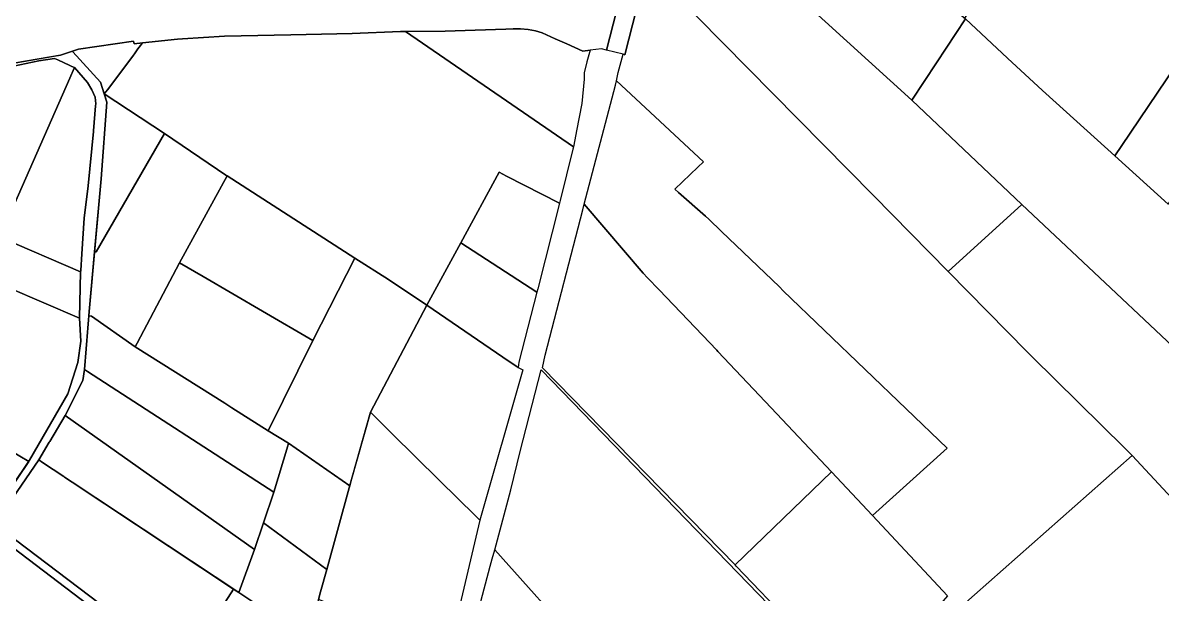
# Model space of a CAD drawing. Header units: metres. Extents: x 3 to 1005126, y 39 to 4383651.
# Drawn here: x 490744.4 to 491200.4, y 4371966.9 to 4372195.6 of the extents above; entities that cross this region are included whole.
import ezdxf

# ---------------------------------------------------------------- set-up
doc = ezdxf.new("R2010")
doc.units = ezdxf.units.M
doc.header["$MEASUREMENT"] = 0
doc.layers.add('TM_Llucmajor', color=7, linetype='Continuous')

msp = doc.modelspace()

# ---------------------------------------------------------------- linework, layer by layer
at = {"layer": 'TM_Llucmajor', "linetype": 'Continuous', "flags": 128}
for points in [[(491013.41, 4372292.38), (491077.87, 4372234.8), (491121.67, 4372197.22), (491110.01, 4372179.6), (491100.11, 4372164.65), (491003.3, 4372252.62), (491009.53, 4372277.15), (491013.41, 4372292.38)], [(491003.3, 4372252.62), (491100.11, 4372164.65), (491144.22, 4372122.9), (491114.75, 4372096.1), (491084.87, 4372126.44), (490994.4, 4372218.29), (490999.37, 4372237.14), (491003.3, 4372252.62)], [(491179.2, 4372210.02), (491179.63, 4372209.74), (491185.94, 4372220.91), (491186.06, 4372221.12), (491186.35, 4372220.92), (491188.07, 4372219.7), (491207.74, 4372205.79), (491218.85, 4372197.93), (491209.42, 4372183.91), (491205.5, 4372178.07), (491184.27, 4372146.5), (491181.44, 4372142.3), (491174.51, 4372148.58), (491152.49, 4372168.53), (491138.42, 4372181.47), (491121.67, 4372197.22), (491121.42, 4372197.44), (491143.2, 4372230.93), (491144.2, 4372232.47), (491144.38, 4372232.35), (491144.88, 4372232.03), (491146.05, 4372231.28), (491179.2, 4372210.02)], [(491213.95, 4372057.19), (491197.68, 4372072.52), (491177.53, 4372091.51), (491144.22, 4372122.9), (491100.11, 4372164.65), (491110.01, 4372179.6), (491121.67, 4372197.22), (491138.42, 4372181.47), (491152.49, 4372168.53), (491174.51, 4372148.58), (491181.44, 4372142.3), (491202.77, 4372122.96), (491227.33, 4372156.37), (491243.82, 4372178.82), (491250.59, 4372173.16), (491276.57, 4372151.4), (491232.44, 4372095.71), (491242.4, 4372087.41), (491302.24, 4372027.05), (491294.71, 4372023.24), (491291.48, 4372021.62), (491285.73, 4372016.44), (491227.65, 4372071.7), (491213.95, 4372057.19)], [(491202.77, 4372122.96), (491181.44, 4372142.3), (491184.27, 4372146.5), (491205.5, 4372178.07), (491209.42, 4372183.91), (491218.85, 4372197.93), (491240.54, 4372182.66), (491243.82, 4372178.82), (491227.33, 4372156.37), (491202.77, 4372122.96)], [(490897.52, 4372192.16), (490964.73, 4372145.97), (490964.5, 4372145.03), (490959.5, 4372124.52), (490959.2, 4372123.35), (490937.98, 4372134.21), (490934.99, 4372135.74), (490919.65, 4372107.52), (490906.07, 4372082.54), (490890.79, 4372092.85), (490877.32, 4372101.36), (490826.13, 4372134.27), (490825.57, 4372134.63), (490801.08, 4372151.23), (490776.94, 4372167.1), (490778.3, 4372168.82), (490788.37, 4372182.23), (490789.35, 4372183.59), (490790.46, 4372185.12), (490791.52, 4372186.47), (490792.34, 4372187.51), (490806.25, 4372188.98), (490808.24, 4372189.11), (490825.16, 4372190.18), (490831.81, 4372190.33), (490851.61, 4372190.77), (490876.17, 4372191.26), (490895.51, 4372192.15), (490897.52, 4372192.16)], [(490925.36, 4372192.6), (490937.63, 4372193.04), (490940.62, 4372193.21), (490943.62, 4372193.14), (490946.6, 4372192.85), (490949.56, 4372192.32), (490952.2, 4372191.63), (490957.4, 4372189.2), (490962.07, 4372187.2), (490968.51, 4372184.24), (490971.44, 4372184.63), (490970.17, 4372179.91), (490969.02, 4372175.62), (490969.02, 4372172.98), (490968.06, 4372163.27), (490965.97, 4372152.3), (490964.88, 4372146.57), (490964.73, 4372145.97), (490897.52, 4372192.16), (490913.47, 4372192.18), (490925.36, 4372192.6)], [(490792.34, 4372187.51), (490791.52, 4372186.47), (490790.46, 4372185.12), (490789.35, 4372183.59), (490788.37, 4372182.23), (490778.3, 4372168.82), (490776.94, 4372167.1), (490775.5, 4372171.87), (490764.46, 4372183.93), (490764.23, 4372184.23), (490766.71, 4372185.03), (490788.73, 4372188.28), (490788.83, 4372187.75), (490788.94, 4372187.16), (490792.34, 4372187.51)], [(490757.03, 4372181.24), (490758.45, 4372180.73), (490763.24, 4372178.53), (490763.77, 4372178.28), (490764.7, 4372177.86), (490765.09, 4372177.68), (490764.98, 4372177.44), (490763.24, 4372173.47), (490735.29, 4372110.09), (490735.16, 4372109.79), (490714.57, 4372118.86), (490714.71, 4372119.18), (490740.7, 4372178.22), (490750.73, 4372180.39), (490757.03, 4372181.24)], [(490735.29, 4372110.09), (490763.24, 4372173.47), (490764.98, 4372177.44), (490765.09, 4372177.68), (490770.25, 4372171.7), (490772.06, 4372168.79), (490773.4, 4372165.77), (490773.59, 4372163.15), (490773.53, 4372162.33), (490772.69, 4372152.34), (490772.69, 4372152.07), (490770.54, 4372130.31), (490768.97, 4372117.43), (490768.04, 4372103.13), (490767.57, 4372096.43), (490767.54, 4372096.28), (490767.53, 4372095.86), (490735.16, 4372109.79), (490735.29, 4372110.09)], [(490992.63, 4372095.34), (490969.1, 4372122.93), (490981.52, 4372170.58), (490981.92, 4372172.41), (491016.78, 4372139.9), (491014.58, 4372137.8), (491005.36, 4372128.99), (491006.85, 4372127.68), (491017.61, 4372118.23), (491018.92, 4372116.97), (491024.05, 4372112.04), (491047.2, 4372089.84), (491048.72, 4372088.37), (491114.26, 4372025.31), (491084.47, 4371998.33), (491067.98, 4372015.91), (491043.93, 4372041.41), (491022.56, 4372064.07), (491022.11, 4372064.55), (490999.02, 4372088.66), (490994.36, 4372093.53), (490992.63, 4372095.34)], [(490801.08, 4372151.23), (490773.77, 4372103.95), (490773.11, 4372103.95), (490775.8, 4372133.09), (490777.95, 4372163.76), (490776.94, 4372167.1), (490801.08, 4372151.23)], [(490826.13, 4372134.27), (490807.07, 4372099.49), (490790.12, 4372067.33), (490789.37, 4372065.9), (490771.81, 4372078.23), (490770.77, 4372078.24), (490770.91, 4372080.05), (490773.11, 4372103.95), (490773.77, 4372103.95), (490801.08, 4372151.23), (490825.57, 4372134.63), (490826.13, 4372134.27)], [(490767.53, 4372095.86), (490767.04, 4372077.4), (490738.48, 4372089.65), (490679.38, 4372115), (490656.44, 4372125.26), (490663.39, 4372141.83), (490714.57, 4372118.86), (490735.16, 4372109.79), (490767.53, 4372095.86)], [(490950.15, 4372087.82), (490919.65, 4372107.52), (490934.99, 4372135.74), (490937.98, 4372134.21), (490959.2, 4372123.35), (490950.47, 4372089.08), (490950.15, 4372087.82)], [(490877.32, 4372101.36), (490860.43, 4372068.39), (490840.29, 4372080.12), (490816.52, 4372093.98), (490807.07, 4372099.49), (490826.13, 4372134.27), (490877.32, 4372101.36)], [(491029.43, 4371978.57), (490952.3, 4372057.46), (490953.45, 4372062.61), (490968.53, 4372120.76), (490969.1, 4372122.93), (490992.63, 4372095.34), (490994.36, 4372093.53), (490999.02, 4372088.66), (491022.11, 4372064.55), (491022.56, 4372064.07), (491043.93, 4372041.41), (491067.98, 4372015.91), (491029.43, 4371978.57)], [(491146.39, 4372063.89), (491114.75, 4372096.1), (491144.22, 4372122.9), (491177.53, 4372091.51), (491197.68, 4372072.52), (491269.8, 4372004.56), (491268.19, 4372003.37), (491258.65, 4371995.93), (491246.92, 4371986.4), (491233.72, 4371975.68), (491209.51, 4371999.6), (491188.33, 4372022.45), (491185.46, 4372025.29), (491148.38, 4372061.89), (491147.57, 4372062.69), (491146.39, 4372063.89)], [(490767.56, 4372068.15), (490766.38, 4372059.6), (490762.35, 4372047.14), (490747.09, 4372020.47), (490746.76, 4372019.98), (490653.03, 4372075.55), (490653.46, 4372076.39), (490675.05, 4372116.94), (490679.38, 4372115), (490738.48, 4372089.65), (490767.04, 4372077.4), (490767.56, 4372068.15)], [(490936.51, 4372061.74), (490906.07, 4372082.54), (490919.65, 4372107.52), (490950.15, 4372087.82), (490942.95, 4372059.7), (490942.64, 4372057.56), (490936.51, 4372061.74)], [(490828.03, 4372041.47), (490825.19, 4372043.4), (490789.37, 4372065.9), (490790.12, 4372067.33), (490807.07, 4372099.49), (490816.52, 4372093.98), (490840.29, 4372080.12), (490860.43, 4372068.39), (490842.63, 4372032.32), (490828.03, 4372041.47)], [(490890.79, 4372092.85), (490906.07, 4372082.54), (490883.5, 4372039.69), (490875.69, 4372012.02), (490875.2, 4372010.28), (490850.72, 4372027.35), (490842.63, 4372032.32), (490860.43, 4372068.39), (490877.32, 4372101.36), (490890.79, 4372092.85)], [(490886.04, 4372037.19), (490883.5, 4372039.69), (490906.07, 4372082.54), (490936.51, 4372061.74), (490942.64, 4372057.56), (490944.45, 4372056.69), (490927.32, 4371996.5), (490925.59, 4371998.21), (490911.2, 4372012.39), (490892.04, 4372031.26), (490886.04, 4372037.19)], [(490714.08, 4371994.4), (490645.69, 4372041.72), (490644.77, 4372042.36), (490633.39, 4372050.42), (490651.42, 4372076.5), (490651.66, 4372076.36), (490653.03, 4372075.55), (490746.76, 4372019.98), (490725.21, 4371988.11), (490724.65, 4371987.08), (490721.72, 4371989.11), (490714.08, 4371994.4)], [(490771.81, 4372078.23), (490789.37, 4372065.9), (490825.19, 4372043.4), (490828.03, 4372041.47), (490842.63, 4372032.32), (490850.72, 4372027.35), (490850.38, 4372026.2), (490844.89, 4372007.68), (490770.23, 4372056.03), (490769.09, 4372056.77), (490770.77, 4372078.24), (490771.81, 4372078.23)], [(490768.42, 4372052.47), (490769.09, 4372056.77), (490770.23, 4372056.03), (490844.89, 4372007.68), (490840.73, 4371995.4), (490837.13, 4371984.74), (490761.31, 4372038.46), (490768.42, 4372052.47)], [(490968.06, 4371945.64), (490933.28, 4371984.65), (490939.67, 4372008.66), (490943.49, 4372024.02), (490951.8, 4372056.67), (491047.02, 4371958.38), (491024.61, 4371936.91), (491002.34, 4371915.59), (491004.38, 4371913.04), (491000.72, 4371909.01), (490968.06, 4371945.64)], [(490752.24, 4372019.65), (490750.78, 4372020.63), (490754.99, 4372027.74), (490755.15, 4372028.01), (490761.31, 4372038.46), (490837.13, 4371984.74), (490830.79, 4371967.51), (490764.08, 4372011.74), (490761.09, 4372013.72), (490760.77, 4372013.93), (490752.24, 4372019.65)], [(490914.95, 4371944.37), (490862.74, 4371964.78), (490863.58, 4371967.79), (490866.08, 4371976.77), (490874.96, 4372009.4), (490883.5, 4372039.69), (490886.04, 4372037.19), (490892.04, 4372031.26), (490911.2, 4372012.39), (490925.59, 4371998.21), (490927.32, 4371996.5), (490914.95, 4371944.37)], [(490875.2, 4372010.28), (490874.96, 4372009.4), (490866.08, 4371976.77), (490840.73, 4371995.4), (490844.89, 4372007.68), (490850.38, 4372026.2), (490850.72, 4372027.35), (490875.2, 4372010.28)], [(491163.9, 4371916.36), (491119.48, 4371961.6), (491188.33, 4372022.45), (491209.51, 4371999.6), (491233.72, 4371975.68), (491199.39, 4371947.83), (491165.14, 4371917.46), (491163.9, 4371916.36)], [(490808.68, 4371937.71), (490733.11, 4371994.86), (490750.78, 4372020.63), (490752.24, 4372019.65), (490760.77, 4372013.93), (490761.09, 4372013.72), (490764.08, 4372011.74), (490828.73, 4371968.88), (490808.68, 4371937.71)], [(491029.9, 4371978.08), (491029.43, 4371978.57), (491067.98, 4372015.91), (491084.47, 4371998.33), (491114.41, 4371966.23), (491100.07, 4371949.58), (491102.89, 4371946.18), (491098.82, 4371950.52), (491093.85, 4371945.59), (491076.97, 4371928.86), (491076.67, 4371929.17), (491052.1, 4371954.88), (491029.9, 4371978.08)], [(490854.71, 4371937.53), (490846.98, 4371904.6), (490816.67, 4371927.6), (490804.06, 4371937.17), (490731.38, 4371992.34), (490733.11, 4371994.86), (490808.68, 4371937.71), (490828.73, 4371968.88), (490830.79, 4371967.51), (490858.07, 4371949.39), (490854.71, 4371937.53)], [(490858.07, 4371949.39), (490830.79, 4371967.51), (490837.13, 4371984.74), (490840.73, 4371995.4), (490866.08, 4371976.77), (490863.58, 4371967.79), (490862.74, 4371964.78), (490858.07, 4371949.39)], [(490804.06, 4371937.17), (490784.86, 4371902.88), (490711.13, 4371956.79), (490721.9, 4371975.9), (490727.81, 4371986.38), (490730.18, 4371990.59), (490731.38, 4371992.34), (490804.06, 4371937.17)], [(490933.6, 4371936.31), (490931.34, 4371938.88), (490923.45, 4371947.82), (490931.44, 4371978.15), (490932.22, 4371981.05), (490933.28, 4371984.65), (490968.06, 4371945.64), (491000.72, 4371909.01), (490976.31, 4371887.75), (490960, 4371906.39), (490957.48, 4371909.27), (490954.46, 4371912.68), (490949.24, 4371918.6), (490941.2, 4371927.72), (490933.6, 4371936.31)]]:
    msp.add_lwpolyline(points, close=True, dxfattribs=at)
for points in [[(490994.4, 4372218.29), (491084.87, 4372126.44), (491114.75, 4372096.1), (491146.39, 4372063.89), (491147.57, 4372062.69), (491148.38, 4372061.89), (491185.46, 4372025.29), (491188.33, 4372022.45), (491119.48, 4371961.6)], [(490984.67, 4372210.77), (490978.03, 4372184.7), (490975.96, 4372185.23), (490971.44, 4372184.63), (490968.51, 4372184.24), (490962.07, 4372187.2), (490957.4, 4372189.2), (490952.2, 4372191.63), (490949.56, 4372192.32), (490946.6, 4372192.85), (490943.62, 4372193.14), (490940.62, 4372193.21), (490937.63, 4372193.04), (490925.36, 4372192.6), (490913.47, 4372192.18), (490897.52, 4372192.16), (490895.51, 4372192.15), (490876.17, 4372191.26), (490851.61, 4372190.77), (490831.81, 4372190.33), (490825.16, 4372190.18), (490808.24, 4372189.11), (490806.25, 4372188.98), (490792.34, 4372187.51), (490788.94, 4372187.16), (490788.83, 4372187.75), (490788.73, 4372188.28), (490766.71, 4372185.03), (490759.44, 4372182.67), (490741.57, 4372179.62)], [(490989.94, 4372201.04), (490985.25, 4372182.83), (490984.66, 4372182.99), (490978.03, 4372184.7), (490984.67, 4372210.77)], [(491114.41, 4371966.23), (491084.47, 4371998.33), (491114.26, 4372025.31), (491048.72, 4372088.37), (491047.2, 4372089.84), (491024.05, 4372112.04), (491018.92, 4372116.97), (491017.61, 4372118.23), (491006.85, 4372127.68), (491005.36, 4372128.99), (491014.58, 4372137.8), (491016.78, 4372139.9), (490981.92, 4372172.41), (490982.67, 4372175.75), (490984.66, 4372182.99), (490985.25, 4372182.83), (490989.94, 4372201.04)], [(490725.21, 4371988.11), (490747.09, 4372020.47), (490762.35, 4372047.14), (490766.38, 4372059.6), (490767.56, 4372068.15), (490767.04, 4372077.4), (490767.53, 4372095.86), (490767.54, 4372096.28), (490767.57, 4372096.43), (490768.04, 4372103.13), (490768.97, 4372117.43), (490770.54, 4372130.31), (490772.69, 4372152.07), (490772.69, 4372152.34), (490773.53, 4372162.33), (490773.59, 4372163.15), (490773.4, 4372165.77), (490772.06, 4372168.79), (490770.25, 4372171.7), (490765.09, 4372177.68), (490764.7, 4372177.86), (490763.77, 4372178.28), (490763.24, 4372178.53), (490758.45, 4372180.73), (490757.03, 4372181.24), (490757.03, 4372181.24), (490750.73, 4372180.39), (490740.7, 4372178.22)], [(490741.57, 4372179.62), (490756.17, 4372182.11), (490759.44, 4372182.67), (490764.23, 4372184.23), (490764.46, 4372183.93), (490775.5, 4372171.87), (490777.95, 4372163.76), (490775.8, 4372133.09), (490770.91, 4372080.05), (490769.09, 4372056.77), (490768.42, 4372052.47), (490761.31, 4372038.46), (490755.15, 4372028.01), (490754.99, 4372027.74), (490750.78, 4372020.63), (490730.18, 4371990.59)]]:
    msp.add_lwpolyline(points, dxfattribs=at)

doc.saveas('drawing.dxf')
